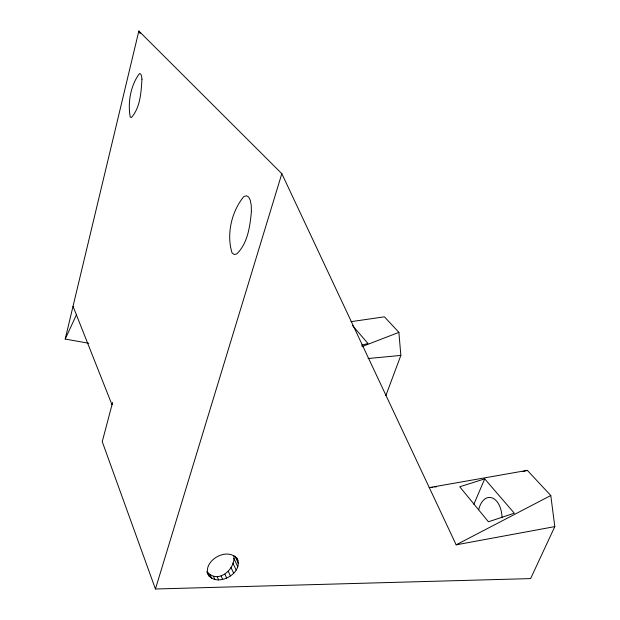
<?xml version="1.0" encoding="UTF-8"?>
<svg xmlns="http://www.w3.org/2000/svg" width="620" height="620" viewBox="0 0 620 620"><rect width="100%" height="100%" fill="white"/><g stroke="black" fill="none" stroke-linecap="round" stroke-linejoin="round"><path stroke-width="0.93" d="M206.948 572.12C213.567 589.829 245.249 573.903 236.801 557.845M209.203 576.414L207.173 571.694C217.574 584.776 236.003 569.222 233.856 555.636M88.807 343.263L65.193 339.055L138.849 31L281.829 173.654L456.165 544.833L554.807 526.613L550.777 495.519L527.349 470.355L429.133 487.63M112.499 402.876L102.238 441.665L155.434 589L530.619 578.592L554.807 526.613M155.434 589L281.829 173.654M112.584 402.899L111.995 404.736L73.028 306.303M385.849 395.614L400.853 355.407L398.885 332.374L384.408 316.82L351.021 321.672M473.874 504.246L484.716 478.865L514.29 513.182L488.428 521.784L459.746 486.778L484.716 478.865M65.193 339.055L76.415 314.867M456.165 544.833L550.777 495.519M362.049 346.58L398.885 332.374M522.707 471.626L527.349 470.355M361.545 345.193L367.993 343.526L352.338 325.361M430.962 487.614L432.861 487.32M434.76 487.025L436.658 486.723M368.071 358.531L400.853 355.407M237.995 560.356C230.121 545.918 204.073 558.767 207.661 573.787M138.849 31L140.19 33.581M234.996 556.194L238.429 563.456M233.879 558.426L237.809 566.788M232.903 563.1L236.181 570.121M230.996 567.471L233.662 573.244M228.276 571.26L230.415 575.949M224.921 574.197L226.656 578.049M221.154 576.089L222.642 579.413M217.24 576.794L218.62 579.948M213.427 576.267L214.884 579.599M209.994 574.531L211.668 578.398M478.733 509.702A19.693 11.966 87.6 0 1 492.017 497.868A19.693 11.966 87.6 0 1 502.006 517.824M141.949 79.19C141.174 92.124 140.329 107.609 131.363 117.56L130.216 116.986C127.596 102.672 130.626 85.211 139.484 73.579L140.678 73.997L141.523 75.903L141.949 79.19M251.402 211.451C250.007 226.207 247.861 243.218 236.701 253.983L234.182 254.487L232.097 253.014C226.23 234.507 231.524 211.459 243.831 196.587L246.419 195.765L248.612 196.966L250.248 200.136L251.201 205.081L251.402 211.451"/></g></svg>
